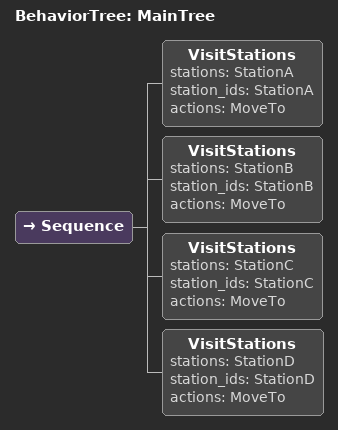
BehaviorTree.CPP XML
<root main_tree_to_execute="MainTree">
    <BehaviorTree ID="MainTree">
        <Sequence>
            <VisitStations
                stations="StationA"
                station_ids="StationA"
                actions="MoveTo" />
            <VisitStations
                stations="StationB"
                station_ids="StationB"
                actions="MoveTo" />
            <VisitStations
                stations="StationC"
                station_ids="StationC"
                actions="MoveTo" />
            <VisitStations
                stations="StationD"
                station_ids="StationD"
                actions="MoveTo" />
        </Sequence>
    </BehaviorTree>
</root>
